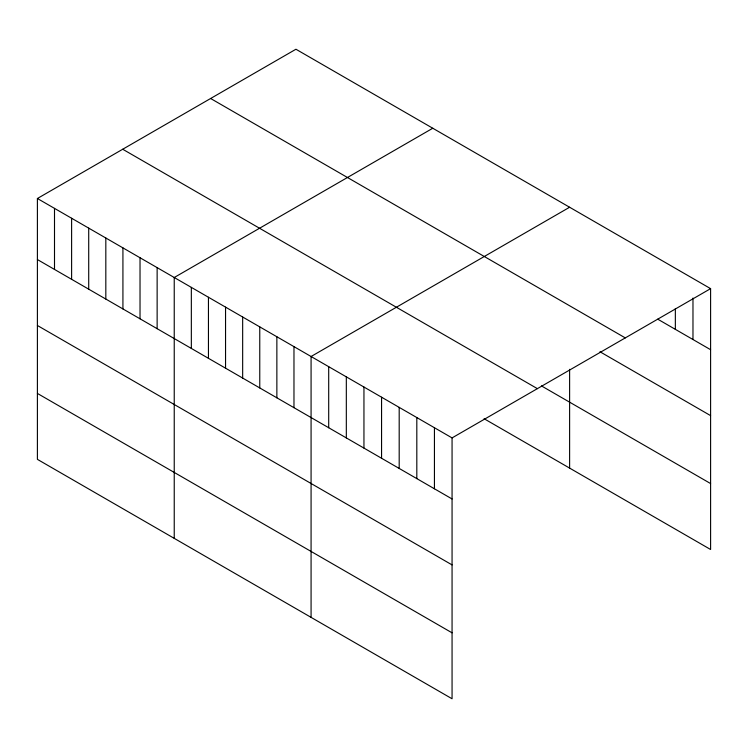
<?xml version="1.0" encoding="UTF-8"?>
<svg xmlns="http://www.w3.org/2000/svg" width="748" height="748" viewBox="0 0 748 748"><rect width="100%" height="100%" fill="white"/><g stroke="black" fill="none" stroke-linecap="round" stroke-linejoin="round"><path stroke-width="1.12" d="M37.4 198.501L452.063 437.907L452.063 698.763L37.4 459.356L37.4 198.501L295.937 49.237L710.6 288.644L710.6 549.5L484.087 418.721M432.774 128.245L174.237 277.508L174.237 538.364M569.611 207.243L311.075 356.506L311.075 617.362M452.063 437.907L710.6 288.644M657.735 319.172L710.6 349.699M210.618 98.493L625.281 337.9M599.971 351.756L710.6 415.626M541.44 385.903L710.6 483.563M122.719 149.245L537.382 388.651M37.4 259.556L452.063 498.963M37.4 325.492L452.063 564.899M37.4 393.429L452.063 632.827M692.975 298.05L692.975 339.517M675.351 308.606L675.351 329.344M569.611 369.334L569.611 468.098M434.438 427.734L434.438 488.79M416.814 417.562L416.814 478.608M399.189 407.38L399.189 468.435M381.564 397.207L381.564 458.262M363.949 387.034L363.949 448.089M346.324 376.861L346.324 437.917M328.699 366.688L328.699 427.744M293.973 346.633L293.973 407.688M276.863 336.759L276.863 397.814M259.762 326.885L259.762 387.941M242.661 317.012L242.661 378.067M225.55 307.129L225.55 368.184M208.449 297.255L208.449 358.311M191.338 287.382L191.338 348.437M157.136 267.634L157.136 328.69M140.026 257.751L140.026 318.807M122.924 247.878L122.924 308.933M105.823 238.004L105.823 299.06M88.713 228.131L88.713 289.186M71.612 218.257L71.612 279.313M54.501 208.383L54.501 269.439"/></g></svg>
